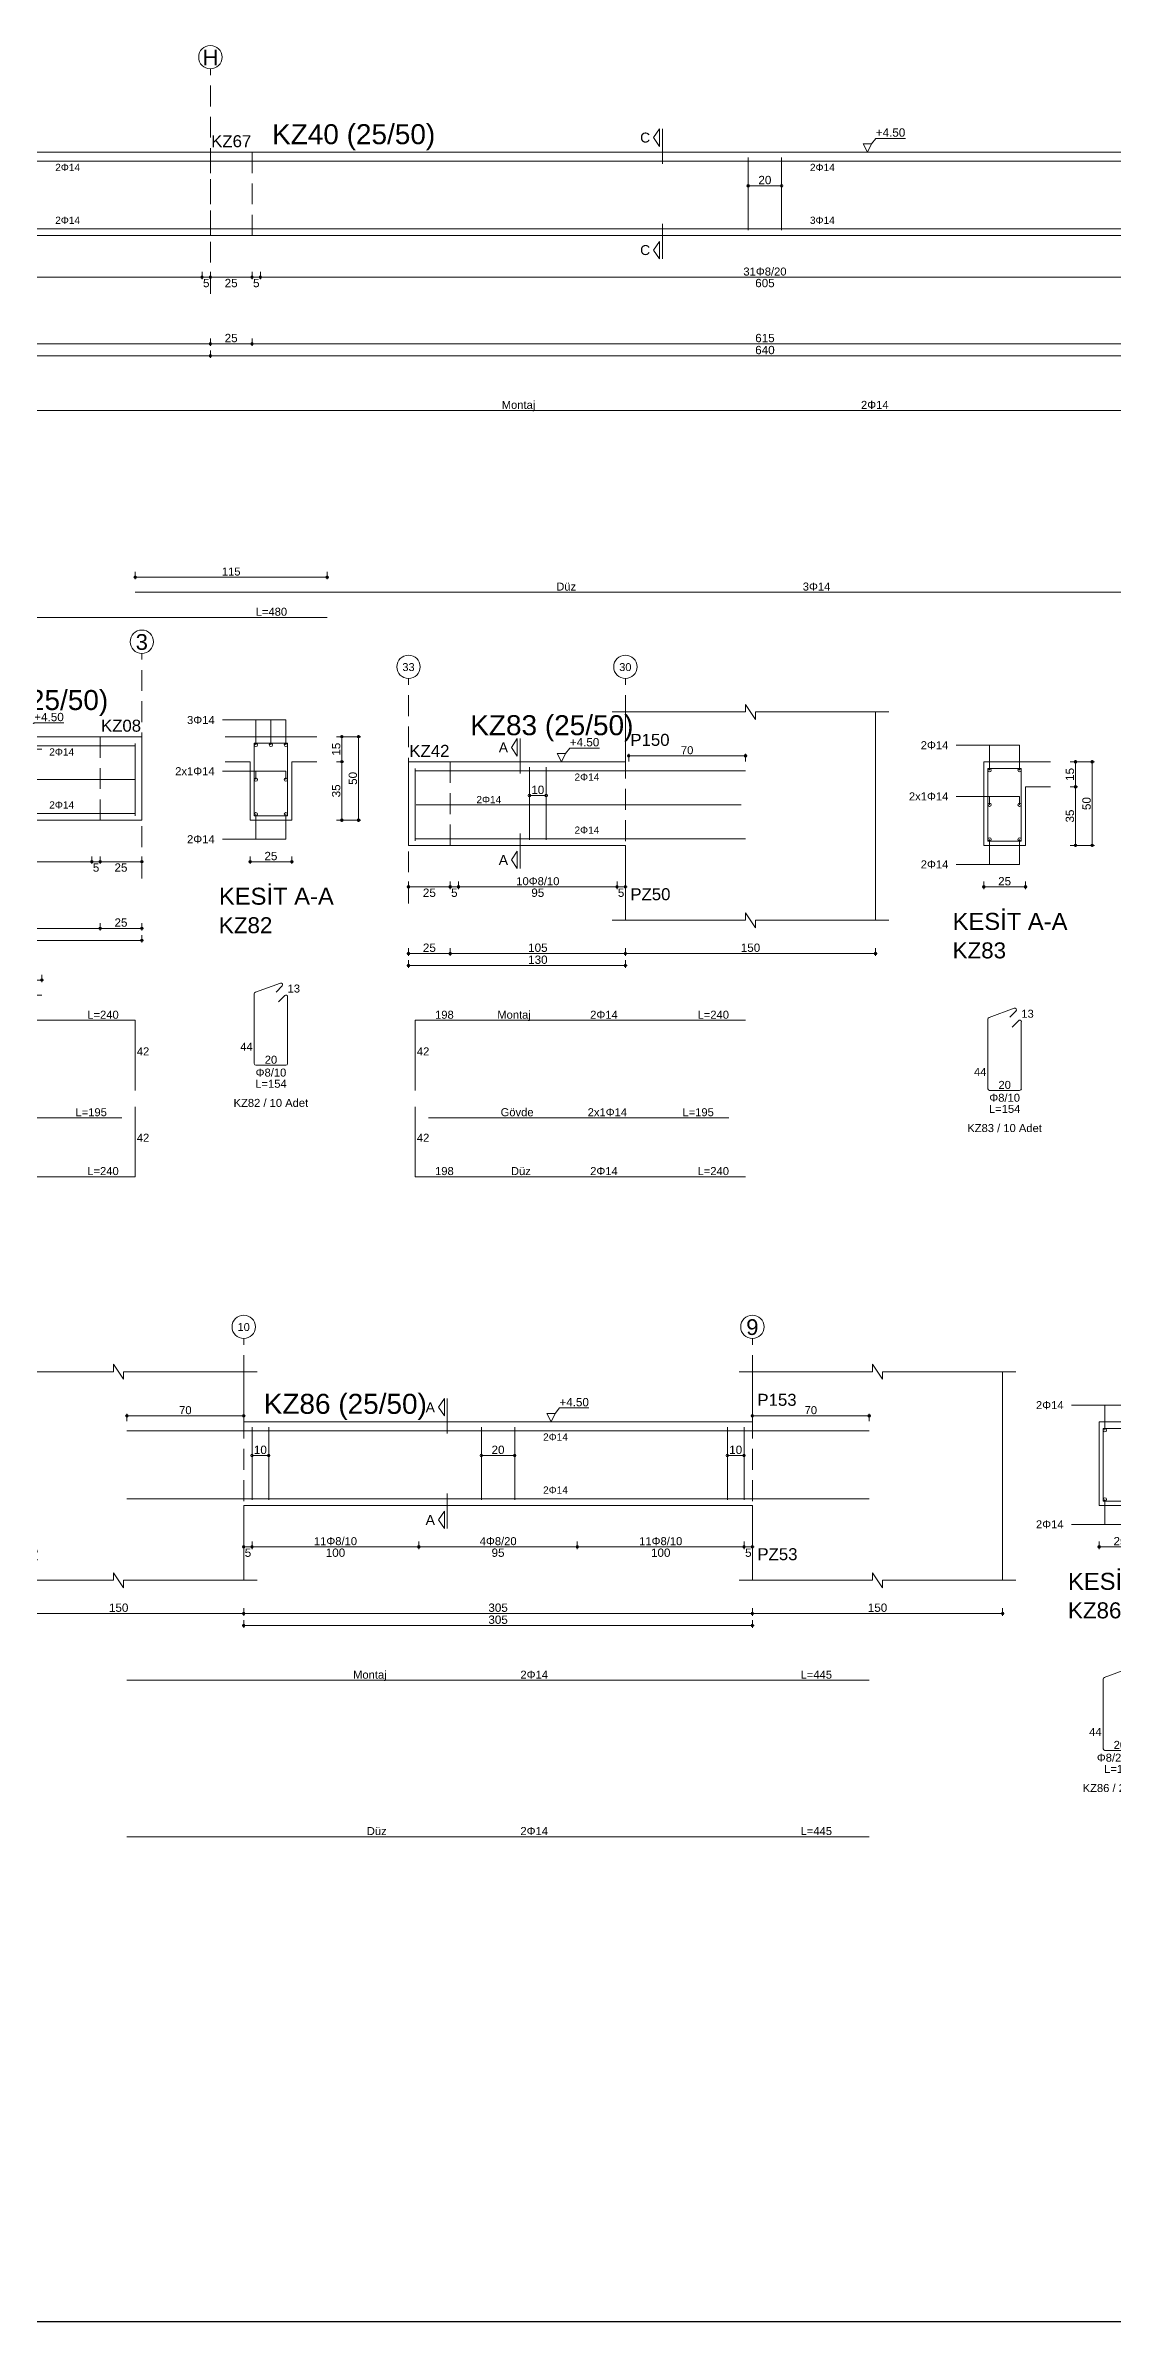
# Model space of a CAD drawing. Header units: millimetres. Extents: x 2232 to 85269, y -3593 to 5869.
# Drawn here: x 26185 to 27145, y -3593 to -1545 of the extents above; entities that cross this region are included whole.
import ezdxf

# ---------------------------------------------------------------- set-up
doc = ezdxf.new("R2010")
doc.units = ezdxf.units.MM
doc.linetypes.add('DASHDOT2', pattern=[12.7, 6.35, -3.175, 0, -3.175])
doc.linetypes.add('DASHED4', pattern=[18.75, 12.5, -6.25])
doc.layers.add('aks', color=251, linetype='DASHDOT2', lineweight=35)
for name, color, linetype in [('Donatı Topl. Uzun. Yazısı', 7, 'Continuous'), ('Donatı Uz. Yazısı', 7, 'Continuous'), ('Donatı Yazısı', 7, 'Continuous'), ('Donatı Çizgisi', 7, 'Continuous'), ('Kiriş', 7, 'Continuous'), ('Standart', 7, 'Continuous'), ('Ölçülendirme', 7, 'Continuous')]:
    doc.layers.add(name, color=color, linetype=linetype)
doc.styles.add('arial_1_18', font='arial.ttf', dxfattribs={"height": 0.2})

# ---------------------------------------------------------------- blocks, each defined once
blk = doc.blocks.new('IDE212Entity7297')
at = {"layer": 'aks', "color": 30, "linetype": 'DASHED4', "lineweight": 5}
blk.add_lwpolyline([(23831.6, 2031.9), (23831.6, 2166.9)], dxfattribs=at)
at = {"layer": 'aks', "color": 1, "linetype": 'Continuous', "lineweight": 5}
blk.add_circle((23831.6, 2173.9), 7, dxfattribs=at)
at = {"layer": 'Donatı Çizgisi', "color": 5, "linetype": 'Continuous', "lineweight": 5}
for points in [[(22560.6, 2111.5), (25287.6, 2111.5)], [(24154.1, 2070.1), (24154.1, 2113.7)], [(24174.1, 2070.1), (24174.1, 2113.7)], [(22560.6, 2070.9), (25287.6, 2070.9)], [(23646.8, 1961.9), (24731.5, 1961.9)], [(23786.6, 1852.9), (24541.6, 1852.9)], [(23421.6, 1837.8), (23901.6, 1837.8)]]:
    blk.add_lwpolyline(points, dxfattribs=at)
at = {"layer": 'Kiriş', "color": 1, "linetype": 'Continuous', "lineweight": 5}
for points in [[(23491.6, 2116.9), (25291.6, 2116.9)], [(23491.6, 2066.9), (25291.6, 2066.9)]]:
    blk.add_lwpolyline(points, dxfattribs=at)
at = {"layer": 'Kiriş', "color": 1, "linetype": 'DASHED4', "lineweight": 5}
for points in [[(23831.6, 2066.9), (23831.6, 2116.9)], [(23856.6, 2066.9), (23856.6, 2116.9)]]:
    blk.add_lwpolyline(points, dxfattribs=at)
at = {"layer": 'Ölçülendirme', "color": 1, "linetype": 'Continuous', "lineweight": 5}
for points in [[(24097.4, 2125.7), (24100.9, 2130.9)], [(24100.9, 2120.4), (24100.9, 2130.9)], [(24102.6, 2109.9), (24102.6, 2130.9)], [(24100.9, 2120.4), (24097.4, 2125.7)], [(24225.6, 2116.9), (24223.1, 2121.9)], [(24223.1, 2121.9), (24228.1, 2121.9)], [(24228.1, 2121.9), (24225.6, 2116.9)], [(24225.6, 2116.9), (24225.6, 2116.9)], [(24228.1, 2121.9), (24230.6, 2125.2)], [(24230.6, 2125.2), (24248.3, 2125.2)], [(24154.1, 2096.7), (24174.1, 2096.7)], [(24097.4, 2058.2), (24100.9, 2063.4)], [(24100.9, 2052.9), (24100.9, 2063.4)], [(24102.6, 2052.9), (24102.6, 2073.9)], [(24100.9, 2052.9), (24097.4, 2058.2)], [(23490.6, 2041.9), (25292.6, 2041.9)], [(23826.6, 2040.7), (23826.6, 2045.2)], [(23831.6, 2040.7), (23831.6, 2045.2)], [(23856.6, 2040.7), (23856.6, 2045.2)], [(23861.6, 2040.7), (23861.6, 2045.2)], [(22555.6, 2001.9), (25292.6, 2001.9)], [(22555.6, 1994.7), (25292.6, 1994.7)], [(23831.6, 2000.7), (23831.6, 2005.2)], [(23831.6, 1993.5), (23831.6, 1998)], [(23856.6, 2000.7), (23856.6, 2005.2)], [(23785.6, 1861.9), (23902.6, 1861.9)], [(23786.6, 1860.7), (23786.6, 1865.2)], [(23901.6, 1860.7), (23901.6, 1865.2)]]:
    blk.add_lwpolyline(points, dxfattribs=at)
for centre in [(24154.1, 2096.7), (24174.1, 2096.7), (23826.6, 2041.9), (23826.6, 2041.9), (23831.6, 2041.9), (23831.6, 2041.9), (23856.6, 2041.9), (23856.6, 2041.9), (23861.6, 2041.9), (23861.6, 2041.9), (23831.6, 2001.9), (23831.6, 2001.9), (23831.6, 1994.7), (23831.6, 1994.7), (23856.6, 2001.9), (23856.6, 2001.9), (23786.6, 1861.9), (23901.6, 1861.9)]:
    blk.add_circle(centre, 0.75, dxfattribs=at)
at = {"layer": 'aks', "color": 1, "linetype": 'Continuous', "lineweight": 5, "style": 'arial_1_18'}
blk.add_text('H', height=9.45, dxfattribs=at).set_placement((23826.9, 2169))
at = {"layer": 'Donatı Topl. Uzun. Yazısı', "color": 1, "linetype": 'Continuous', "lineweight": 5, "style": 'arial_1_18'}
blk.add_text('L=480', height=4.8, dxfattribs=at).set_placement((23858.8, 1838.8))
at = {"layer": 'Donatı Yazısı', "color": 5, "linetype": 'Continuous', "lineweight": 5, "style": 'arial_1_18'}
for s, p in [('2Φ14', (23738.6, 2105.6)), ('2Φ14', (24191.1, 2105.6)), ('2Φ14', (23738.6, 2073.9)), ('3Φ14', (24191.1, 2073.9))]:
    blk.add_text(s, height=4.32, rotation=360, dxfattribs=at).set_placement(p)
at = {"layer": 'Donatı Yazısı', "color": 1, "linetype": 'Continuous', "lineweight": 5, "style": 'arial_1_18'}
for s, p in [('Montaj', (24006.3, 1962.9)), ('Düz', (24039, 1853.9))]:
    blk.add_text(s, height=4.8, dxfattribs=at).set_placement(p)
at = {"layer": 'Donatı Yazısı', "color": 5, "linetype": 'Continuous', "lineweight": 5, "style": 'arial_1_18'}
for s, p in [('2Φ14', (24221.7, 1962.9)), ('3Φ14', (24186.8, 1853.9))]:
    blk.add_text(s, height=4.8, dxfattribs=at).set_placement(p)
at = {"layer": 'Kiriş', "color": 1, "linetype": 'Continuous', "lineweight": 5, "style": 'arial_1_18'}
for s, height, p in [('KZ40 (25/50)', 12, (23868.6, 2121.7)), ('KZ67', 7.2, (23832.1, 2119.9))]:
    blk.add_text(s, height=height, dxfattribs=at).set_placement(p)
at = {"layer": 'Ölçülendirme', "color": 1, "linetype": 'Continuous', "lineweight": 5, "style": 'arial_1_18'}
for s, height, p in [('+4.50', 5, (24230.6, 2126.2)), ('C', 5.95, (24089.3, 2122.7)), ('C', 5.95, (24089.3, 2055.2)), ('5', 5, (23827.2, 2035.9)), ('25', 5, (23840.2, 2035.9)), ('5', 5, (23857.2, 2035.9)), ('605', 5, (24158.3, 2035.9)), ('25', 5, (23840.2, 2002.9)), ('615', 5, (24158.3, 2002.9)), ('640', 5, (24158.3, 1995.7))]:
    blk.add_text(s, height=height, dxfattribs=at).set_placement(p)
blk.add_text('20', height=5, rotation=360, dxfattribs=at).set_placement((24160.2, 2097.7))
at = {"layer": 'Ölçülendirme', "color": 5, "linetype": 'Continuous', "lineweight": 5, "style": 'arial_1_18'}
for s, p in [('31Φ8/20', (24151.2, 2042.9)), ('115', (23838.5, 1862.9))]:
    blk.add_text(s, height=4.8, dxfattribs=at).set_placement(p)
blk = doc.blocks.new('IDE212Entity7331')
at = {"layer": 'aks', "color": 30, "linetype": 'DASHED4', "lineweight": 5}
for points in [[(24292.6, 1648.7), (24292.6, 1783.7)], [(24422.6, 1648.7), (24422.6, 1783.7)], [(24292.6, 1587.7), (24292.6, 1598.7)]]:
    blk.add_lwpolyline(points, dxfattribs=at)
at = {"layer": 'aks', "color": 1, "linetype": 'Continuous', "lineweight": 5}
for centre in [(24292.6, 1790.7), (24422.6, 1790.7)]:
    blk.add_circle(centre, 7, dxfattribs=at)
at = {"layer": 'Donatı Çizgisi', "color": 5, "linetype": 'Continuous', "lineweight": 5}
for points in [[(24220.6, 1728.3), (24418.6, 1728.3)], [(24222.6, 1726.3), (24362.6, 1726.3)], [(24340.1, 1686.9), (24340.1, 1730.5)], [(24350.1, 1686.9), (24350.1, 1730.5)], [(24418.6, 1686.3), (24418.6, 1729.7)], [(24490, 1686.2), (24490, 1729.8)], [(24490, 1729.8), (24510, 1729.8)], [(24510, 1686.2), (24510, 1729.8)], [(24223.1, 1708), (24418.1, 1708)], [(24220.6, 1687.6), (24418.6, 1687.6)], [(24490, 1686.2), (24510, 1686.2)], [(24490.7, 1580.4), (24505.7, 1585.9)], [(24503.1, 1580.5), (24506.8, 1584.2)], [(24222.6, 1578.7), (24362.6, 1578.7)], [(24490, 1537.6), (24490, 1579.4)], [(24504.5, 1574.6), (24508.3, 1578.4)], [(24510, 1537.6), (24510, 1577.7)], [(24220.6, 1563.6), (24418.6, 1563.6)], [(24418.6, 1521.5), (24418.6, 1563.6)], [(24491, 1536.6), (24509, 1536.6)], [(24230.6, 1505), (24410.6, 1505)], [(24418.6, 1469.7), (24418.6, 1511.7)], [(24220.6, 1469.7), (24418.6, 1469.7)]]:
    blk.add_lwpolyline(points, dxfattribs=at)
for centre in [(24491, 1728.8), (24500, 1728.8), (24509, 1728.8), (24491, 1708), (24509, 1708), (24491, 1687.2), (24509, 1687.2)]:
    blk.add_circle(centre, 1, dxfattribs=at)
for centre, start, end in [((24506, 1584.9), 315, 110), ((24491, 1579.4), 110, 180), ((24509, 1577.7), 0, 135), ((24491, 1537.6), 180, 270), ((24509, 1537.6), 270, 0)]:
    blk.add_arc(centre, 1.02, start, end, dxfattribs=at)
at = {"layer": 'Kiriş', "color": 1, "linetype": 'Continuous', "lineweight": 5}
for points in [[(24134.6, 1763.7), (24214.6, 1763.7)], [(24142.6, 1638.7), (24142.6, 1763.7)], [(24214.6, 1763.7), (24214.6, 1768.2)], [(24220.6, 1759.2), (24214.6, 1768.2)], [(24220.6, 1759.2), (24220.6, 1763.7)], [(24220.6, 1763.7), (24300.6, 1763.7)], [(24292.6, 1733.7), (24292.6, 1763.7)], [(24292.6, 1733.7), (24422.6, 1733.7)], [(24422.6, 1683.6), (24422.6, 1733.7)], [(24472.5, 1733.7), (24527.5, 1733.7)], [(24472.5, 1718.7), (24487.5, 1718.7)], [(24487.5, 1683.6), (24487.5, 1718.7)], [(24512.5, 1718.7), (24527.5, 1718.7)], [(24512.5, 1683.6), (24512.5, 1718.7)], [(24292.6, 1683.6), (24422.6, 1683.6)], [(24292.6, 1638.7), (24292.6, 1683.6)], [(24487.5, 1683.6), (24512.5, 1683.6)], [(24134.6, 1638.7), (24214.6, 1638.7)], [(24220.6, 1634.2), (24214.6, 1643.2)], [(24214.6, 1638.7), (24214.6, 1643.2)], [(24220.6, 1638.7), (24300.6, 1638.7)], [(24220.6, 1634.2), (24220.6, 1638.7)]]:
    blk.add_lwpolyline(points, dxfattribs=at)
at = {"layer": 'Kiriş', "color": 1, "linetype": 'DASHED4', "lineweight": 5}
for points in [[(24397.6, 1683.6), (24397.6, 1733.7)], [(24422.6, 1683.6), (24422.6, 1733.7)]]:
    blk.add_lwpolyline(points, dxfattribs=at)
at = {"layer": 'Ölçülendirme', "color": 1, "linetype": 'Continuous', "lineweight": 5}
for points in [[(24219.6, 1737.3), (24291.6, 1737.3)], [(24220.6, 1734), (24220.6, 1738.5)], [(24290.6, 1734), (24290.6, 1738.5)], [(24329.3, 1742.4), (24332.8, 1747.7)], [(24332.8, 1737.2), (24329.3, 1742.4)], [(24332.8, 1737.2), (24332.8, 1747.7)], [(24334.6, 1726.7), (24334.6, 1747.7)], [(24353.1, 1733.7), (24350.6, 1738.7)], [(24350.6, 1738.7), (24355.6, 1738.7)], [(24355.6, 1738.7), (24353.1, 1733.7)], [(24355.6, 1738.7), (24358.1, 1742)], [(24358.1, 1742), (24375.8, 1742)], [(24471, 1743.8), (24509, 1743.8)], [(24491, 1728.8), (24491, 1743.8)], [(24500, 1728.8), (24500, 1743.8)], [(24509, 1728.8), (24509, 1743.8)], [(24542.5, 1682.7), (24542.5, 1734.7)], [(24552.5, 1682.7), (24552.5, 1734.7)], [(24353.1, 1733.7), (24353.1, 1733.7)], [(24539.3, 1733.7), (24553.8, 1733.7)], [(24340.1, 1713.5), (24350.1, 1713.5)], [(24471, 1713), (24509, 1713)], [(24491, 1708), (24491, 1713)], [(24509, 1708), (24509, 1713)], [(24539.3, 1718.7), (24543.8, 1718.7)], [(24329.3, 1674.9), (24332.8, 1680.2)], [(24332.8, 1669.7), (24332.8, 1680.2)], [(24334.6, 1669.7), (24334.6, 1690.7)], [(24491, 1672.2), (24491, 1687.2)], [(24509, 1672.2), (24509, 1687.2)], [(24539.3, 1683.6), (24553.8, 1683.6)], [(24332.8, 1669.7), (24329.3, 1674.9)], [(24471, 1672.2), (24509, 1672.2)], [(24291.6, 1658.7), (24423.6, 1658.7)], [(24292.6, 1657.4), (24292.6, 1661.9)], [(24297.6, 1657.4), (24297.6, 1661.9)], [(24392.6, 1657.4), (24392.6, 1661.9)], [(24397.6, 1657.4), (24397.6, 1661.9)], [(24422.6, 1657.4), (24422.6, 1661.9)], [(24486.5, 1658.7), (24513.5, 1658.7)], [(24487.5, 1657.4), (24487.5, 1661.9)], [(24512.5, 1657.4), (24512.5, 1661.9)], [(24141.6, 1618.7), (24423.6, 1618.7)], [(24142.6, 1617.4), (24142.6, 1621.9)], [(24291.6, 1611.5), (24423.6, 1611.5)], [(24292.6, 1617.4), (24292.6, 1621.9)], [(24292.6, 1610.2), (24292.6, 1614.7)], [(24397.6, 1617.4), (24397.6, 1621.9)], [(24422.6, 1617.4), (24422.6, 1621.9)], [(24422.6, 1610.2), (24422.6, 1614.7)], [(24221.6, 1587.7), (24293.6, 1587.7)], [(24222.6, 1586.4), (24222.6, 1590.9)], [(24291.6, 1587.7), (24363.6, 1587.7)], [(24292.6, 1586.4), (24292.6, 1590.9)], [(24292.6, 1586.4), (24292.6, 1590.9)], [(24362.6, 1586.4), (24362.6, 1590.9)]]:
    blk.add_lwpolyline(points, dxfattribs=at)
for centre in [(24220.6, 1737.3), (24290.6, 1737.3), (24542.5, 1733.7), (24552.5, 1733.7), (24340.1, 1713.5), (24350.1, 1713.5), (24542.5, 1718.7), (24542.5, 1683.6), (24552.5, 1683.6), (24292.6, 1658.7), (24297.6, 1658.7), (24297.6, 1658.7), (24392.6, 1658.7), (24392.6, 1658.7), (24397.6, 1658.7), (24397.6, 1658.7), (24422.6, 1658.7), (24487.5, 1658.7), (24512.5, 1658.7), (24142.6, 1618.7), (24292.6, 1618.7), (24292.6, 1618.7), (24292.6, 1611.5), (24397.6, 1618.7), (24397.6, 1618.7), (24422.6, 1618.7), (24422.6, 1611.5), (24222.6, 1587.7), (24292.6, 1587.7), (24292.6, 1587.7), (24362.6, 1587.7)]:
    blk.add_circle(centre, 0.75, dxfattribs=at)
at = {"layer": 'aks', "color": 1, "linetype": 'Continuous', "lineweight": 5, "style": 'arial_1_18'}
for s, p in [('6', (24288.9, 1785.8)), ('3', (24418.9, 1785.8))]:
    blk.add_text(s, height=9.45, dxfattribs=at).set_placement(p)
at = {"layer": 'Donatı Topl. Uzun. Yazısı', "color": 1, "linetype": 'Continuous', "lineweight": 5, "style": 'arial_1_18'}
for s, p in [('L=140', (24336.8, 1579.6)), ('L=240', (24389.9, 1564.5)), ('L=154', (24490.6, 1523.1)), ('L=195', (24382.8, 1506)), ('L=240', (24389.9, 1470.7))]:
    blk.add_text(s, height=4.8, dxfattribs=at).set_placement(p)
at = {"layer": 'Donatı Uz. Yazısı', "color": 1, "linetype": 'Continuous', "lineweight": 5, "style": 'arial_1_18'}
for s, p in [('13', (24510, 1580.2)), ('198', (24232.5, 1564.5)), ('42', (24419.6, 1542.5)), ('44', (24481.6, 1545.3)), ('20', (24496.3, 1537.5)), ('42', (24419.6, 1490.7)), ('198', (24232.5, 1470.7))]:
    blk.add_text(s, height=4.8, dxfattribs=at).set_placement(p)
at = {"layer": 'Donatı Yazısı', "color": 5, "linetype": 'Continuous', "lineweight": 5, "style": 'arial_1_18'}
for s, height, p in [('3Φ14', 4.8, (24449.7, 1741.3)), ('1Φ14 İlave', 4.32, (24263.3, 1721)), ('2x1Φ14', 4.8, (24442.6, 1710.6)), ('2Φ14', 4.8, (24449.7, 1669.8)), ('1Φ14', 4.8, (24296.8, 1579.6)), ('2Φ14', 4.8, (24325.5, 1564.5)), ('Φ8/10', 4.8, (24490.8, 1529.8)), ('KZ82 / 10 Adet', 4.8, (24477.6, 1511.6)), ('2x1Φ14', 4.8, (24326, 1506)), ('2Φ14', 4.8, (24325.5, 1470.7))]:
    blk.add_text(s, height=height, dxfattribs=at).set_placement(p)
for p in [(24367.1, 1722.4), (24308.3, 1708.9), (24367.1, 1690.6)]:
    blk.add_text('2Φ14', height=4.32, rotation=360, dxfattribs=at).set_placement(p)
at = {"layer": 'Donatı Yazısı', "color": 1, "linetype": 'Continuous', "lineweight": 5, "style": 'arial_1_18'}
for s, p in [('İlave', (24257.4, 1579.6)), ('Montaj', (24269.8, 1564.5)), ('Gövde', (24273.8, 1506)), ('Düz', (24278, 1470.7))]:
    blk.add_text(s, height=4.8, dxfattribs=at).set_placement(p)
at = {"layer": 'Kiriş', "color": 1, "linetype": 'Continuous', "lineweight": 5, "style": 'arial_1_18'}
for s, height, p in [('KZ82 (25/50)', 12, (24304.6, 1749.7)), ('P149', 7.2, (24145.6, 1743.3)), ('KZ08', 7.2, (24398.1, 1736.7)), ('PZ49', 7.2, (24145.6, 1650.7)), ('KESİT A-A', 10.2, (24468.8, 1632.9)), ('KZ82', 9.6, (24468.8, 1615.8))]:
    blk.add_text(s, height=height, dxfattribs=at).set_placement(p)
at = {"layer": 'Ölçülendirme', "color": 1, "linetype": 'Continuous', "lineweight": 5, "style": 'arial_1_18'}
for s, height, p in [('+4.50', 5, (24358.1, 1743)), ('70', 4.8, (24251.9, 1738.3)), ('A', 5.95, (24321.7, 1739.4)), ('A', 5.95, (24321.7, 1671.9)), ('5', 5, (24293.2, 1652.7)), ('95', 5, (24341.2, 1652.7)), ('5', 5, (24393.2, 1652.7)), ('25', 5, (24406.2, 1652.7)), ('25', 5, (24496.1, 1659.6)), ('150', 5, (24211.8, 1619.7)), ('105', 5, (24339.3, 1619.7)), ('130', 5, (24339.3, 1612.5)), ('25', 5, (24406.2, 1619.7))]:
    blk.add_text(s, height=height, dxfattribs=at).set_placement(p)
for s, rotation, p in [('15', 90, (24541.6, 1722.3)), ('10', 360, (24341.2, 1714.4)), ('50', 90, (24551.6, 1704.8)), ('35', 90, (24541.6, 1697.3))]:
    blk.add_text(s, height=5, rotation=rotation, dxfattribs=at).set_placement(p)
at = {"layer": 'Ölçülendirme', "color": 5, "linetype": 'Continuous', "lineweight": 5, "style": 'arial_1_18'}
for s, p in [('10Φ8/10', (24332.2, 1659.7)), ('70', (24253.9, 1588.7)), ('70', (24323.9, 1588.7))]:
    blk.add_text(s, height=4.8, dxfattribs=at).set_placement(p)
blk = doc.blocks.new('IDE212Entity7332')
at = {"layer": 'aks', "color": 30, "linetype": 'DASHED4', "lineweight": 5}
for points in [[(24582.5, 1633.6), (24582.5, 1768.6)], [(24712.5, 1633.6), (24712.5, 1768.6)]]:
    blk.add_lwpolyline(points, dxfattribs=at)
at = {"layer": 'aks', "color": 1, "linetype": 'Continuous', "lineweight": 5}
for centre in [(24582.5, 1775.6), (24712.5, 1775.6)]:
    blk.add_circle(centre, 7, dxfattribs=at)
at = {"layer": 'Donatı Çizgisi', "color": 5, "linetype": 'Continuous', "lineweight": 5}
for points in [[(24586.5, 1671.2), (24586.5, 1714.6)], [(24586.5, 1713.2), (24784.5, 1713.2)], [(24655, 1671.8), (24655, 1715.4)], [(24665, 1671.8), (24665, 1715.4)], [(24929.9, 1671.1), (24929.9, 1714.6)], [(24929.9, 1714.6), (24949.9, 1714.6)], [(24949.9, 1671.1), (24949.9, 1714.6)], [(24587, 1692.9), (24782, 1692.9)], [(24586.5, 1672.5), (24784.5, 1672.5)], [(24929.9, 1671.1), (24949.9, 1671.1)], [(24930.6, 1565.3), (24945.6, 1570.8)], [(24586.5, 1521.5), (24586.5, 1563.6)], [(24586.5, 1563.6), (24784.5, 1563.6)], [(24929.9, 1522.5), (24929.9, 1564.3)], [(24943, 1565.4), (24946.7, 1569.1)], [(24944.4, 1559.5), (24948.2, 1563.3)], [(24949.9, 1522.5), (24949.9, 1562.6)], [(24930.9, 1521.5), (24948.9, 1521.5)], [(24586.5, 1469.7), (24586.5, 1511.7)], [(24594.5, 1505), (24774.5, 1505)], [(24586.5, 1469.7), (24784.5, 1469.7)]]:
    blk.add_lwpolyline(points, dxfattribs=at)
for centre in [(24930.9, 1713.6), (24948.9, 1713.6), (24930.9, 1692.9), (24948.9, 1692.9), (24930.9, 1672.1), (24948.9, 1672.1)]:
    blk.add_circle(centre, 1, dxfattribs=at)
for centre, start, end in [((24945.9, 1569.8), 315, 110), ((24930.9, 1564.3), 110, 180), ((24948.9, 1562.6), 0, 135), ((24930.9, 1522.5), 180, 270), ((24948.9, 1522.5), 270, 0)]:
    blk.add_arc(centre, 1.02, start, end, dxfattribs=at)
at = {"layer": 'Kiriş', "color": 1, "linetype": 'Continuous', "lineweight": 5}
for points in [[(24704.5, 1748.6), (24784.5, 1748.6)], [(24712.5, 1718.6), (24712.5, 1748.6)], [(24784.5, 1748.6), (24784.5, 1753.1)], [(24790.5, 1744.1), (24784.5, 1753.1)], [(24790.5, 1744.1), (24790.5, 1748.6)], [(24790.5, 1748.6), (24870.5, 1748.6)], [(24862.5, 1623.6), (24862.5, 1748.6)], [(24582.5, 1668.5), (24582.5, 1718.6)], [(24582.5, 1718.6), (24712.5, 1718.6)], [(24927.4, 1668.5), (24927.4, 1718.6)], [(24927.4, 1718.6), (24967.4, 1718.6)], [(24952.4, 1703.6), (24967.4, 1703.6)], [(24952.4, 1668.5), (24952.4, 1703.6)], [(24582.5, 1668.5), (24712.5, 1668.5)], [(24712.5, 1623.6), (24712.5, 1668.5)], [(24927.4, 1668.5), (24952.4, 1668.5)], [(24790.5, 1619.1), (24784.5, 1628.1)], [(24784.5, 1623.6), (24784.5, 1628.1)], [(24704.5, 1623.6), (24784.5, 1623.6)], [(24790.5, 1623.6), (24870.5, 1623.6)], [(24790.5, 1619.1), (24790.5, 1623.6)]]:
    blk.add_lwpolyline(points, dxfattribs=at)
at = {"layer": 'Kiriş', "color": 1, "linetype": 'DASHED4', "lineweight": 5}
for points in [[(24582.5, 1668.5), (24582.5, 1718.6)], [(24607.5, 1668.5), (24607.5, 1718.6)]]:
    blk.add_lwpolyline(points, dxfattribs=at)
at = {"layer": 'Ölçülendirme', "color": 1, "linetype": 'Continuous', "lineweight": 5}
for points in [[(24644.2, 1727.3), (24647.7, 1732.6)], [(24647.7, 1722.1), (24644.2, 1727.3)], [(24647.7, 1722.1), (24647.7, 1732.6)], [(24649.5, 1711.6), (24649.5, 1732.6)], [(24674.2, 1718.6), (24671.7, 1723.6)], [(24671.7, 1723.6), (24676.7, 1723.6)], [(24676.7, 1723.6), (24674.2, 1718.6)], [(24676.7, 1723.6), (24679.2, 1726.9)], [(24679.2, 1726.9), (24696.9, 1726.9)], [(24713.5, 1722.2), (24785.5, 1722.2)], [(24714.5, 1718.9), (24714.5, 1723.4)], [(24784.5, 1718.9), (24784.5, 1723.4)], [(24910.9, 1728.6), (24948.9, 1728.6)], [(24930.9, 1713.6), (24930.9, 1728.6)], [(24948.9, 1713.6), (24948.9, 1728.6)], [(24674.2, 1718.6), (24674.2, 1718.6)], [(24979.2, 1718.6), (24993.7, 1718.6)], [(24982.4, 1667.6), (24982.4, 1719.6)], [(24992.4, 1667.6), (24992.4, 1719.6)], [(24655, 1698.4), (24665, 1698.4)], [(24910.9, 1697.9), (24948.9, 1697.9)], [(24930.9, 1692.9), (24930.9, 1697.9)], [(24948.9, 1692.9), (24948.9, 1697.9)], [(24979.2, 1703.6), (24983.7, 1703.6)], [(24649.5, 1654.6), (24649.5, 1675.6)], [(24930.9, 1657.1), (24930.9, 1672.1)], [(24948.9, 1657.1), (24948.9, 1672.1)], [(24979.2, 1668.5), (24993.7, 1668.5)], [(24644.2, 1659.8), (24647.7, 1665.1)], [(24647.7, 1654.6), (24644.2, 1659.8)], [(24647.7, 1654.6), (24647.7, 1665.1)], [(24910.9, 1657.1), (24948.9, 1657.1)], [(24581.5, 1643.6), (24713.5, 1643.6)], [(24582.5, 1642.3), (24582.5, 1646.8)], [(24607.5, 1642.3), (24607.5, 1646.8)], [(24612.5, 1642.3), (24612.5, 1646.8)], [(24707.5, 1642.3), (24707.5, 1646.8)], [(24712.5, 1642.3), (24712.5, 1646.8)], [(24926.4, 1643.6), (24953.4, 1643.6)], [(24927.4, 1642.3), (24927.4, 1646.8)], [(24952.4, 1642.3), (24952.4, 1646.8)], [(24581.5, 1603.6), (24863.5, 1603.6)], [(24582.5, 1602.3), (24582.5, 1606.8)], [(24582.5, 1595.1), (24582.5, 1599.6)], [(24607.5, 1602.3), (24607.5, 1606.8)], [(24712.5, 1602.3), (24712.5, 1606.8)], [(24712.5, 1595.1), (24712.5, 1599.6)], [(24862.5, 1602.3), (24862.5, 1606.8)], [(24581.5, 1596.4), (24713.5, 1596.4)]]:
    blk.add_lwpolyline(points, dxfattribs=at)
for centre in [(24714.5, 1722.2), (24784.5, 1722.2), (24982.4, 1718.6), (24992.4, 1718.6), (24655, 1698.4), (24665, 1698.4), (24982.4, 1703.6), (24982.4, 1668.5), (24992.4, 1668.5), (24582.5, 1643.6), (24607.5, 1643.6), (24607.5, 1643.6), (24612.5, 1643.6), (24612.5, 1643.6), (24707.5, 1643.6), (24707.5, 1643.6), (24712.5, 1643.6), (24927.4, 1643.6), (24952.4, 1643.6), (24582.5, 1603.6), (24607.5, 1603.6), (24607.5, 1603.6), (24712.5, 1603.6), (24712.5, 1603.6), (24862.5, 1603.6), (24582.5, 1596.4), (24712.5, 1596.4)]:
    blk.add_circle(centre, 0.75, dxfattribs=at)
at = {"layer": 'aks', "color": 1, "linetype": 'Continuous', "lineweight": 5, "style": 'arial_1_18'}
for s, p in [('33', (24578.8, 1773.1)), ('30', (24708.8, 1773.1))]:
    blk.add_text(s, height=4.73, dxfattribs=at).set_placement(p)
at = {"layer": 'Donatı Topl. Uzun. Yazısı', "color": 1, "linetype": 'Continuous', "lineweight": 5, "style": 'arial_1_18'}
for s, p in [('L=240', (24755.8, 1564.5)), ('L=195', (24746.7, 1506)), ('L=154', (24930.5, 1508)), ('L=240', (24755.8, 1470.7))]:
    blk.add_text(s, height=4.8, dxfattribs=at).set_placement(p)
at = {"layer": 'Donatı Uz. Yazısı', "color": 1, "linetype": 'Continuous', "lineweight": 5, "style": 'arial_1_18'}
for s, p in [('198', (24598.4, 1564.5)), ('13', (24949.9, 1565.1)), ('42', (24587.5, 1542.5)), ('44', (24921.5, 1530.2)), ('20', (24936.2, 1522.4)), ('42', (24587.5, 1490.7)), ('198', (24598.4, 1470.7))]:
    blk.add_text(s, height=4.8, dxfattribs=at).set_placement(p)
at = {"layer": 'Donatı Yazısı', "color": 5, "linetype": 'Continuous', "lineweight": 5, "style": 'arial_1_18'}
for s, p in [('2Φ14', (24889.6, 1726.2)), ('2x1Φ14', (24882.5, 1695.5)), ('2Φ14', (24889.6, 1654.7)), ('2Φ14', (24691.4, 1564.5)), ('Φ8/10', (24930.7, 1514.7)), ('2x1Φ14', (24689.9, 1506)), ('KZ83 / 10 Adet', (24917.5, 1496.5)), ('2Φ14', (24691.4, 1470.7))]:
    blk.add_text(s, height=4.8, dxfattribs=at).set_placement(p)
for p in [(24682, 1707.3), (24623.2, 1693.8), (24682, 1675.5)]:
    blk.add_text('2Φ14', height=4.32, rotation=360, dxfattribs=at).set_placement(p)
at = {"layer": 'Donatı Yazısı', "color": 1, "linetype": 'Continuous', "lineweight": 5, "style": 'arial_1_18'}
for s, p in [('Montaj', (24635.7, 1564.5)), ('Gövde', (24637.7, 1506)), ('Düz', (24643.9, 1470.7))]:
    blk.add_text(s, height=4.8, dxfattribs=at).set_placement(p)
at = {"layer": 'Kiriş', "color": 1, "linetype": 'Continuous', "lineweight": 5, "style": 'arial_1_18'}
for s, height, p in [('KZ83 (25/50)', 12, (24619.5, 1734.6)), ('P150', 7.2, (24715.5, 1728.2)), ('KZ42', 7.2, (24583, 1721.6)), ('PZ50', 7.2, (24715.5, 1635.6)), ('KESİT A-A', 10.2, (24908.7, 1617.8)), ('KZ83', 9.6, (24908.7, 1600.7))]:
    blk.add_text(s, height=height, dxfattribs=at).set_placement(p)
at = {"layer": 'Ölçülendirme', "color": 1, "linetype": 'Continuous', "lineweight": 5, "style": 'arial_1_18'}
for s, height, p in [('A', 5.95, (24636.6, 1724.3)), ('+4.50', 5, (24679.2, 1727.9)), ('70', 4.8, (24745.8, 1723.2)), ('A', 5.95, (24636.6, 1656.8)), ('25', 5, (24591.1, 1637.6)), ('5', 5, (24608, 1637.6)), ('95', 5, (24656.1, 1637.6)), ('5', 5, (24708, 1637.6)), ('25', 5, (24936, 1644.5)), ('25', 5, (24591.1, 1604.6)), ('105', 5, (24654.2, 1604.6)), ('130', 5, (24654.2, 1597.4)), ('150', 5, (24781.7, 1604.6))]:
    blk.add_text(s, height=height, dxfattribs=at).set_placement(p)
for s, rotation, p in [('15', 90, (24981.5, 1707.2)), ('10', 360, (24656.1, 1699.3)), ('50', 90, (24991.5, 1689.7)), ('35', 90, (24981.5, 1682.2))]:
    blk.add_text(s, height=5, rotation=rotation, dxfattribs=at).set_placement(p)
at = {"layer": 'Ölçülendirme', "color": 5, "linetype": 'Continuous', "lineweight": 5, "style": 'arial_1_18'}
blk.add_text('10Φ8/10', height=4.8, dxfattribs=at).set_placement((24647.1, 1644.6))
blk = doc.blocks.new('IDE212Entity7335')
at = {"layer": 'aks', "color": 30, "linetype": 'DASHED4', "lineweight": 5}
for points in [[(26986, 1633.6), (26986, 1768.6)], [(27291, 1633.6), (27291, 1768.6)]]:
    blk.add_lwpolyline(points, dxfattribs=at)
at = {"layer": 'aks', "color": 1, "linetype": 'Continuous', "lineweight": 5}
for centre in [(26986, 1775.6), (27291, 1775.6)]:
    blk.add_circle(centre, 7, dxfattribs=at)
at = {"layer": 'Donatı Çizgisi', "color": 5, "linetype": 'Continuous', "lineweight": 5}
for points in [[(26916, 1713.2), (27361, 1713.2)], [(26991, 1671.8), (26991, 1715.4)], [(27001, 1671.8), (27001, 1715.4)], [(27128.5, 1671.8), (27128.5, 1715.4)], [(27148.5, 1671.8), (27148.5, 1715.4)], [(27276, 1671.8), (27276, 1715.4)], [(27286, 1671.8), (27286, 1715.4)], [(27501.4, 1671.1), (27501.4, 1714.6)], [(27501.4, 1714.6), (27521.4, 1714.6)], [(27521.4, 1671.1), (27521.4, 1714.6)], [(26916, 1672.5), (27361, 1672.5)], [(27501.4, 1671.1), (27521.4, 1671.1)], [(27502, 1565.3), (27517, 1570.8)], [(26916, 1563.6), (27361, 1563.6)], [(27501.4, 1522.5), (27501.4, 1564.3)], [(27514.5, 1565.4), (27518.1, 1569.1)], [(27515.8, 1559.5), (27519.6, 1563.3)], [(27521.4, 1522.5), (27521.4, 1562.6)], [(27502.4, 1521.5), (27520.3, 1521.5)], [(26916, 1469.7), (27361, 1469.7)]]:
    blk.add_lwpolyline(points, dxfattribs=at)
for centre in [(27502.4, 1713.6), (27520.4, 1713.6), (27502.4, 1672.1), (27520.4, 1672.1)]:
    blk.add_circle(centre, 1, dxfattribs=at)
for centre, start, end in [((27517.4, 1569.8), 315, 110), ((27502.4, 1564.3), 110, 180), ((27520.3, 1562.6), 0, 135), ((27502.4, 1522.5), 180, 270), ((27520.3, 1522.5), 270, 0)]:
    blk.add_arc(centre, 1.02, start, end, dxfattribs=at)
at = {"layer": 'Kiriş', "color": 1, "linetype": 'Continuous', "lineweight": 5}
for points in [[(26828, 1748.6), (26908, 1748.6)], [(26836, 1623.6), (26836, 1748.6)], [(26908, 1748.6), (26908, 1753.1)], [(26914, 1744.1), (26908, 1753.1)], [(26914, 1744.1), (26914, 1748.6)], [(26914, 1748.6), (26994, 1748.6)], [(26986, 1718.6), (26986, 1748.6)], [(27283, 1748.6), (27363, 1748.6)], [(27291, 1718.6), (27291, 1748.6)], [(27363, 1748.6), (27363, 1753.1)], [(27369, 1744.1), (27363, 1753.1)], [(27369, 1748.6), (27449, 1748.6)], [(27369, 1744.1), (27369, 1748.6)], [(27441, 1623.6), (27441, 1748.6)], [(26986, 1718.6), (27291, 1718.6)], [(27498.9, 1668.5), (27498.9, 1718.6)], [(27498.9, 1718.6), (27538.9, 1718.6)], [(27523.9, 1703.6), (27538.9, 1703.6)], [(27523.9, 1668.5), (27523.9, 1703.6)], [(26986, 1668.5), (27291, 1668.5)], [(26986, 1623.6), (26986, 1668.5)], [(27291, 1623.6), (27291, 1668.5)], [(27498.9, 1668.5), (27523.9, 1668.5)], [(26914, 1619.1), (26908, 1628.1)], [(26908, 1623.6), (26908, 1628.1)], [(27369, 1619.1), (27363, 1628.1)], [(27363, 1623.6), (27363, 1628.1)], [(26828, 1623.6), (26908, 1623.6)], [(26914, 1623.6), (26994, 1623.6)], [(26914, 1619.1), (26914, 1623.6)], [(27283, 1623.6), (27363, 1623.6)], [(27369, 1623.6), (27449, 1623.6)], [(27369, 1619.1), (27369, 1623.6)]]:
    blk.add_lwpolyline(points, dxfattribs=at)
at = {"layer": 'Ölçülendirme', "color": 1, "linetype": 'Continuous', "lineweight": 5}
for points in [[(26915, 1722.2), (26987, 1722.2)], [(26916, 1718.9), (26916, 1723.4)], [(26986, 1718.9), (26986, 1723.4)], [(27102.8, 1727.3), (27106.3, 1732.6)], [(27106.3, 1722.1), (27102.8, 1727.3)], [(27106.3, 1722.1), (27106.3, 1732.6)], [(27108, 1711.6), (27108, 1732.6)], [(27170.3, 1718.6), (27167.8, 1723.6)], [(27167.8, 1723.6), (27172.8, 1723.6)], [(27172.8, 1723.6), (27170.3, 1718.6)], [(27172.8, 1723.6), (27175.3, 1726.9)], [(27175.3, 1726.9), (27192.9, 1726.9)], [(27290, 1722.2), (27362, 1722.2)], [(27291, 1718.9), (27291, 1723.4)], [(27361, 1718.9), (27361, 1723.4)], [(27482.4, 1728.6), (27520.4, 1728.6)], [(27502.4, 1713.6), (27502.4, 1728.6)], [(27520.4, 1713.6), (27520.4, 1728.6)], [(27170.3, 1718.6), (27170.3, 1718.6)], [(27550.6, 1718.6), (27565.1, 1718.6)], [(27553.9, 1667.6), (27553.9, 1719.6)], [(27563.9, 1667.6), (27563.9, 1719.6)], [(26991, 1698.4), (27001, 1698.4)], [(27128.5, 1698.4), (27148.5, 1698.4)], [(27276, 1698.4), (27286, 1698.4)], [(27550.6, 1703.6), (27555.1, 1703.6)], [(27108, 1654.6), (27108, 1675.6)], [(27502.4, 1657.1), (27502.4, 1672.1)], [(27520.4, 1657.1), (27520.4, 1672.1)], [(27550.6, 1668.5), (27565.1, 1668.5)], [(27102.8, 1659.8), (27106.3, 1665.1)], [(27106.3, 1654.6), (27102.8, 1659.8)], [(27106.3, 1654.6), (27106.3, 1665.1)], [(27482.4, 1657.1), (27520.4, 1657.1)], [(26985, 1643.6), (27292, 1643.6)], [(26986, 1642.3), (26986, 1646.8)], [(26991, 1642.3), (26991, 1646.8)], [(27091, 1642.3), (27091, 1646.8)], [(27186, 1642.3), (27186, 1646.8)], [(27286, 1642.3), (27286, 1646.8)], [(27291, 1642.3), (27291, 1646.8)], [(27497.9, 1643.6), (27524.9, 1643.6)], [(27498.9, 1642.3), (27498.9, 1646.8)], [(27523.9, 1642.3), (27523.9, 1646.8)], [(26835, 1603.6), (27442, 1603.6)], [(26836, 1602.3), (26836, 1606.8)], [(26986, 1602.3), (26986, 1606.8)], [(26986, 1595.1), (26986, 1599.6)], [(27291, 1602.3), (27291, 1606.8)], [(27291, 1595.1), (27291, 1599.6)], [(27441, 1602.3), (27441, 1606.8)], [(26985, 1596.4), (27292, 1596.4)]]:
    blk.add_lwpolyline(points, dxfattribs=at)
for centre in [(26916, 1722.2), (26986, 1722.2), (27291, 1722.2), (27361, 1722.2), (27553.9, 1718.6), (27563.9, 1718.6), (26991, 1698.4), (27001, 1698.4), (27128.5, 1698.4), (27148.5, 1698.4), (27276, 1698.4), (27286, 1698.4), (27553.9, 1703.6), (27553.9, 1668.5), (27563.9, 1668.5), (26986, 1643.6), (26991, 1643.6), (26991, 1643.6), (27091, 1643.6), (27091, 1643.6), (27186, 1643.6), (27186, 1643.6), (27286, 1643.6), (27286, 1643.6), (27291, 1643.6), (27498.9, 1643.6), (27523.9, 1643.6), (26836, 1603.6), (26986, 1603.6), (26986, 1603.6), (27291, 1603.6), (27291, 1603.6), (27441, 1603.6), (26986, 1596.4), (27291, 1596.4)]:
    blk.add_circle(centre, 0.75, dxfattribs=at)
at = {"layer": 'aks', "color": 1, "linetype": 'Continuous', "lineweight": 5, "style": 'arial_1_18'}
for s, height, p in [('10', 4.73, (26982.3, 1773.1)), ('9', 9.45, (27287.3, 1770.7))]:
    blk.add_text(s, height=height, dxfattribs=at).set_placement(p)
at = {"layer": 'Donatı Topl. Uzun. Yazısı', "color": 1, "linetype": 'Continuous', "lineweight": 5, "style": 'arial_1_18'}
for s, p in [('L=445', (27319.9, 1564.5)), ('L=154', (27501.9, 1508)), ('L=445', (27319.9, 1470.7))]:
    blk.add_text(s, height=4.8, dxfattribs=at).set_placement(p)
at = {"layer": 'Donatı Uz. Yazısı', "color": 1, "linetype": 'Continuous', "lineweight": 5, "style": 'arial_1_18'}
for s, p in [('13', (27521.4, 1565.1)), ('44', (27492.9, 1530.2)), ('20', (27507.6, 1522.4))]:
    blk.add_text(s, height=4.8, dxfattribs=at).set_placement(p)
at = {"layer": 'Donatı Yazısı', "color": 5, "linetype": 'Continuous', "lineweight": 5, "style": 'arial_1_18'}
for s, p in [('2Φ14', (27461, 1726.2)), ('2Φ14', (27461, 1654.7)), ('2Φ14', (27151.9, 1564.5)), ('Φ8/20/10', (27497.5, 1514.7)), ('KZ86 / 26 Adet', (27489, 1496.5)), ('2Φ14', (27151.9, 1470.7))]:
    blk.add_text(s, height=4.8, dxfattribs=at).set_placement(p)
for p in [(27165.5, 1707.3), (27165.5, 1675.5)]:
    blk.add_text('2Φ14', height=4.32, rotation=360, dxfattribs=at).set_placement(p)
at = {"layer": 'Donatı Yazısı', "color": 1, "linetype": 'Continuous', "lineweight": 5, "style": 'arial_1_18'}
for s, p in [('Montaj', (27051.6, 1564.5)), ('Düz', (27059.8, 1470.7))]:
    blk.add_text(s, height=4.8, dxfattribs=at).set_placement(p)
at = {"layer": 'Kiriş', "color": 1, "linetype": 'Continuous', "lineweight": 5, "style": 'arial_1_18'}
for s, height, p in [('P152', 7.2, (26839, 1728.2)), ('KZ86 (25/50)', 12, (26998, 1723.4)), ('P153', 7.2, (27294, 1728.2)), ('PZ52', 7.2, (26839, 1635.6)), ('PZ53', 7.2, (27294, 1635.6)), ('KESİT A-A', 10.2, (27480.2, 1617.8)), ('KZ86', 9.6, (27480.2, 1600.7))]:
    blk.add_text(s, height=height, dxfattribs=at).set_placement(p)
at = {"layer": 'Ölçülendirme', "color": 1, "linetype": 'Continuous', "lineweight": 5, "style": 'arial_1_18'}
for s, height, p in [('70', 4.8, (26947.3, 1723.2)), ('A', 5.95, (27095.1, 1724.3)), ('+4.50', 5, (27175.3, 1727.9)), ('70', 4.8, (27322.3, 1723.2)), ('A', 5.95, (27095.1, 1656.8)), ('5', 5, (26986.6, 1637.6)), ('100', 5, (27035.2, 1637.6)), ('95', 5, (27134.6, 1637.6)), ('100', 5, (27230.2, 1637.6)), ('5', 5, (27286.6, 1637.6)), ('25', 5, (27507.5, 1644.5)), ('150', 5, (26905.2, 1604.6)), ('305', 5, (27132.7, 1604.6)), ('305', 5, (27132.7, 1597.4)), ('150', 5, (27360.2, 1604.6))]:
    blk.add_text(s, height=height, dxfattribs=at).set_placement(p)
for s, rotation, p in [('15', 90, (27552.9, 1707.2)), ('10', 360, (26992.1, 1699.3)), ('20', 360, (27134.6, 1699.3)), ('10', 360, (27277.1, 1699.3)), ('50', 90, (27562.9, 1689.7)), ('35', 90, (27552.9, 1682.2))]:
    blk.add_text(s, height=5, rotation=rotation, dxfattribs=at).set_placement(p)
at = {"layer": 'Ölçülendirme', "color": 5, "linetype": 'Continuous', "lineweight": 5, "style": 'arial_1_18'}
for s, p in [('11Φ8/10', (27028.1, 1644.6)), ('4Φ8/20', (27127.5, 1644.6)), ('11Φ8/10', (27223.1, 1644.6))]:
    blk.add_text(s, height=4.8, dxfattribs=at).set_placement(p)

msp = doc.modelspace()

# ---------------------------------------------------------------- linework, layer by layer
msp.add_line((3332.4, -3593.4), (85269.2, -3593.4))

# ---------------------------------------------------------------- block references
at = {"layer": 'Standart', "xscale": 1.5, "yscale": 1.5, "zscale": 1.5}
for name, p in [('IDE212Entity7297', (-9413.9, -4816.6)), ('IDE212Entity7331', (-10362, -4767.8)), ('IDE212Entity7332', (-10362, -4767.8)), ('IDE212Entity7335', (-14115.5, -5361.7))]:
    msp.add_blockref(name, p, dxfattribs=at)

doc.saveas('drawing.dxf')
